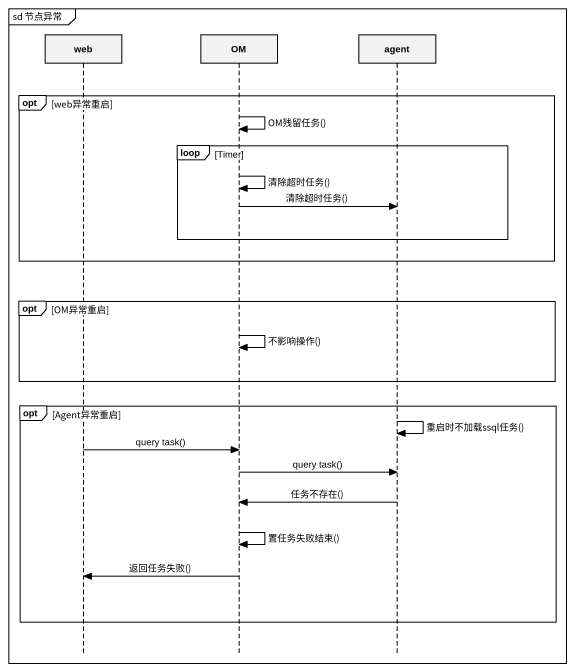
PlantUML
@startuml
mainframe sd 节点异常
hide footbox
participant web
participant OM
participant "agent" as agent_

opt web异常重启
  OM -> OM : OM残留任务()
  loop Timer
    OM -> OM : 清除超时任务()
    OM -> agent_ : 清除超时任务()
  end
end
opt OM异常重启
  OM -> OM : 不影响操作()
end
opt Agent异常重启
  agent_ -> agent_ : 重启时不加载ssql任务()
  web -> OM : query task()
  OM -> agent_ : query task()
  agent_ -> OM : 任务不存在()
  OM -> OM : 置任务失败结束()
  OM -> web : 返回任务失败()
end
@enduml
